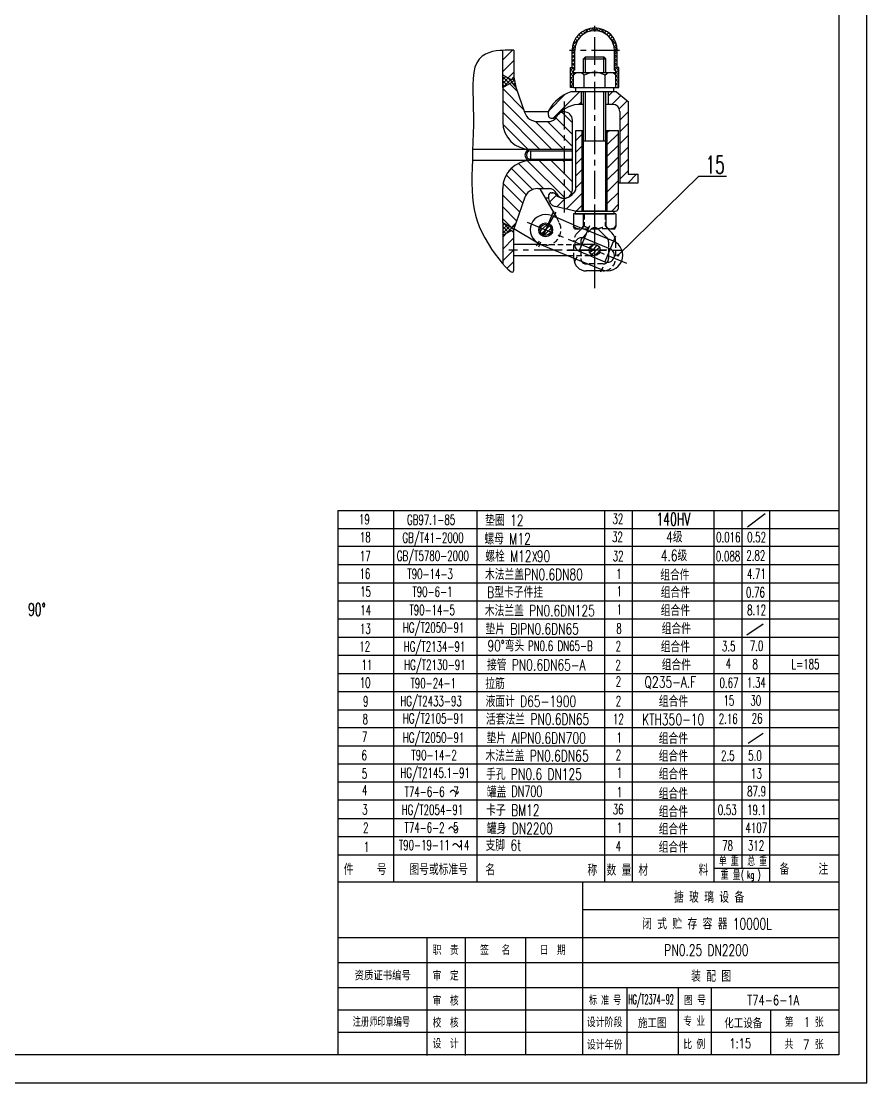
# Model space of a CAD drawing. Extents: x -5 to 589, y -219 to 622.
# Drawn here: x 285.8 to 589.2, y -218.8 to 161.9 of the extents above; entities that cross this region are included whole.
import ezdxf

# ---------------------------------------------------------------- set-up
doc = ezdxf.new("R2010")
doc.units = 0
doc.header["$LTSCALE"] = 8
doc.header["$MEASUREMENT"] = 0
for name, pattern in [('CENTER', [2, 1.25, -0.25, 0.25, -0.25]), ('HIDDEN', [0.375, 0.25, -0.125]), ('PHANTOM', [2.5, 1.25, -0.25, 0.25, -0.25, 0.25, -0.25])]:
    doc.linetypes.add(name, pattern=pattern)
doc.layers.get('0').update_dxf_attribs({"linetype": 'CONTINUOUS'})
for name, color, linetype in [('1', 1, 'CONTINUOUS'), ('2', 7, 'CENTER'), ('3', 7, 'HIDDEN'), ('5', 7, 'CONTINUOUS'), ('6', 7, 'PHANTOM'), ('K1', 4, 'CONTINUOUS')]:
    doc.layers.add(name, color=color, linetype=linetype)
doc.styles.add('HZFS', font='simplex.shx', dxfattribs={"width": 0.75, "bigfont": 'hzfs.shx'})
doc.styles.add('ST', font='', dxfattribs={"width": 0.75})
doc.styles.get('ST').set_extended_font_data('SimSun')

msp = doc.modelspace()

# ---------------------------------------------------------------- linework, layer by layer
for p, q in [((589.17759, -218.82723), (589.17759, 622.17277)), ((451.15132, 149.3005), (450.09481, 148.29657)), ((452.35118, 150.05739), (451.15132, 149.3005)), ((453.63908, 150.60464), (452.35118, 150.05739)), ((454.95974, 150.9797), (453.63908, 150.60464)), ((456.2579, 151.21997), (454.95974, 150.9797)), ((457.47825, 151.36288), (456.2579, 151.21997)), ((458.56552, 151.44586), (457.47825, 151.36288)), ((459.47692, 151.50063), (458.56552, 151.44586)), ((460.21961, 151.53608), (459.47692, 151.50063)), ((460.81325, 151.55541), (460.21961, 151.53608)), ((461.2775, 151.56182), (460.81325, 151.55541)), ((461.63202, 151.55852), (461.2775, 151.56182)), ((461.89646, 151.54868), (461.63202, 151.55852)), ((462.09047, 151.53553), (461.89646, 151.54868)), ((462.23372, 151.52224), (462.09047, 151.53553)), ((462.34324, 151.51143), (462.23372, 151.52224)), ((462.42555, 151.50331), (462.34324, 151.51143)), ((462.48452, 151.49749), (462.42555, 151.50331)), ((462.52405, 151.49359), (462.48452, 151.49749)), ((462.54803, 151.49122), (462.52405, 151.49359)), ((462.56034, 151.49001), (462.54803, 151.49122)), ((462.56487, 151.48956), (462.56034, 151.49001)), ((462.56552, 151.48949), (462.56487, 151.48956)), ((488.31552, 143.50194), (488.31552, 149.14174)), ((494.81552, 143.50194), (494.81552, 149.14174)), ((448.61706, 145.40923), (448.21137, 143.51905)), ((449.2369, 147.00817), (448.61706, 145.40923)), ((450.09481, 148.29657), (449.2369, 147.00817)), ((447.9801, 141.36832), (447.88349, 138.98769)), ((448.21137, 143.51905), (447.9801, 141.36832)), ((447.88349, 138.98769), (447.88182, 136.40783)), ((447.88182, 136.40783), (447.93533, 133.65941)), ((447.93533, 133.65941), (448.00429, 130.77309)), ((488.31552, 118.81862), (488.31552, 136.54125)), ((494.81552, 118.81862), (494.81552, 136.54125)), ((448.00429, 130.77309), (448.04894, 127.77954)), ((448.04894, 127.77954), (448.03891, 124.70966)), ((448.03891, 124.70966), (447.98124, 121.59522)), ((447.8923, 118.46824), (447.78849, 115.36074)), ((447.98124, 121.59522), (447.8923, 118.46824)), ((447.78849, 115.36074), (447.6862, 112.30473)), ((447.6862, 112.30473), (447.60183, 109.33221)), ((447.60183, 109.33221), (447.55175, 106.47521)), ((447.55175, 106.47521), (447.55237, 103.76573)), ((447.55237, 103.76573), (447.6195, 101.22602)), ((447.6195, 101.22602), (447.7667, 98.83929)), ((447.7667, 98.83929), (448.00696, 96.57897)), ((448.00696, 96.57897), (448.35325, 94.41849)), ((448.35325, 94.41849), (448.81857, 92.33131)), ((448.81857, 92.33131), (449.41591, 90.29085)), ((449.41591, 90.29085), (450.15824, 88.27055)), ((450.15824, 88.27055), (451.05856, 86.24385)), ((451.05856, 86.24385), (452.11978, 84.19654)), ((452.11978, 84.19654), (453.30453, 82.16381)), ((453.30453, 82.16381), (454.56535, 80.19321)), ((454.56535, 80.19321), (455.85482, 78.33227)), ((455.85482, 78.33227), (457.12547, 76.62854)), ((457.12547, 76.62854), (458.32987, 75.12956)), ((458.32987, 75.12956), (459.42057, 73.88288)), ((459.42057, 73.88288), (460.35012, 72.93604)), ((460.35012, 72.93604), (461.08334, 72.31983)), ((462.45217, 72.27024), (462.53382, 72.597)), ((462.53382, 72.597), (462.56344, 72.95357)), ((462.56344, 72.95357), (462.56712, 73.287)), ((462.56572, 73.99687), (462.56561, 74.05549)), ((462.56591, 73.90021), (462.56572, 73.99687)), ((462.56619, 73.75602), (462.56591, 73.90021)), ((462.56659, 73.55478), (462.56619, 73.75602)), ((462.56712, 73.287), (462.56659, 73.55478)), ((461.08334, 72.31983), (461.63407, 71.99808)), ((461.63407, 71.99808), (462.02838, 71.91785)), ((462.02838, 71.91785), (462.29238, 72.02622)), ((462.29238, 72.02622), (462.45217, 72.27024)), ((419.45631, -147.03211), (419.45631, -13.53211)), ((449.45631, -147.03211), (449.45631, -13.53211)), ((495.16347, -147.03211), (495.16347, -13.53211)), ((505.16347, -147.03211), (505.16347, -13.53211)), ((534.45631, -147.03211), (534.45631, -13.53211)), ((544.45631, -141.83282), (544.45631, -13.53211)), ((546.39436, -19.46017), (552.74311, -14.6986)), ((554.45631, -147.03211), (554.45631, -13.53211)), ((399.45631, -20.03211), (579.17759, -20.03211)), ((579.17759, -26.53211), (399.45631, -26.53211)), ((579.17759, -33.03211), (399.45631, -33.03211)), ((399.45631, -39.53211), (579.17759, -39.53211)), ((399.45631, -46.03211), (579.17759, -46.03211)), ((579.17759, -52.53211), (399.45631, -52.53211)), ((546.14329, -58.21833), (551.9795, -54.17788)), ((399.45631, -59.03211), (579.17759, -59.03211)), ((579.17759, -65.53211), (399.45631, -65.53211)), ((399.45631, -72.03211), (579.17759, -72.03211)), ((399.45631, -78.53211), (579.17759, -78.53211)), ((399.45631, -85.03211), (579.17759, -85.03211)), ((579.17759, -91.53211), (399.45631, -91.53211)), ((546.66099, -97.06031), (552.04827, -93.46879)), ((399.45631, -98.03211), (579.17759, -98.03211)), ((579.17759, -104.53211), (399.45631, -104.53211)), ((579.17759, -111.03211), (399.45631, -111.03211)), ((440.07964, -114.25741), (440.15859, -114.15794)), ((440.15859, -114.15794), (440.25029, -114.05782)), ((440.25029, -114.05782), (440.35383, -113.96678)), ((440.35383, -113.96678), (440.46833, -113.89459)), ((440.46833, -113.89459), (440.59289, -113.85098)), ((440.59289, -113.85098), (440.7266, -113.8457)), ((440.7266, -113.8457), (440.86857, -113.88851)), ((440.86857, -113.88851), (441.01761, -113.98511)), ((441.01761, -113.98511), (441.17138, -114.12508)), ((441.17138, -114.12508), (441.32726, -114.29397)), ((579.17759, -117.53211), (399.45631, -117.53211)), ((439.85919, -114.56143), (439.8595, -114.56101)), ((439.8595, -114.56101), (439.86162, -114.55807)), ((439.86162, -114.55807), (439.86738, -114.55009)), ((439.86738, -114.55009), (439.87859, -114.53456)), ((439.87859, -114.53456), (439.89707, -114.50895)), ((439.89707, -114.50895), (439.92465, -114.47074)), ((439.92465, -114.47074), (439.96313, -114.41742)), ((439.96313, -114.41742), (440.01434, -114.34647)), ((440.01434, -114.34647), (440.07964, -114.25741)), ((441.32726, -114.29397), (441.4826, -114.47731)), ((441.4826, -114.47731), (441.6348, -114.66065)), ((441.6348, -114.66065), (441.78121, -114.82954)), ((441.78121, -114.82954), (441.91921, -114.96951)), ((441.91921, -114.96951), (442.04617, -115.06611)), ((442.04617, -115.06611), (442.16001, -115.10892)), ((442.16001, -115.10892), (442.26087, -115.10364)), ((442.26087, -115.10364), (442.34941, -115.06003)), ((442.34941, -115.06003), (442.42632, -114.98784)), ((442.42632, -114.98784), (442.49228, -114.89681)), ((442.49228, -114.89681), (442.54797, -114.79668)), ((442.54797, -114.79668), (442.59406, -114.69722)), ((442.59406, -114.69722), (442.63123, -114.60816)), ((442.63123, -114.60816), (442.66023, -114.5372)), ((442.66023, -114.5372), (442.68202, -114.48388)), ((442.68202, -114.48388), (442.69764, -114.44568)), ((442.69764, -114.44568), (442.70811, -114.42007)), ((442.70811, -114.42007), (442.71445, -114.40453)), ((442.71445, -114.40453), (442.71909, -114.3932)), ((442.71772, -114.39656), (442.71892, -114.39362)), ((399.45631, -124.03211), (579.17759, -124.03211)), ((439.28289, -127.77286), (439.2832, -127.77244)), ((439.2832, -127.77244), (439.28532, -127.7695)), ((439.28532, -127.7695), (439.29107, -127.76153)), ((439.29107, -127.76153), (439.30229, -127.74599)), ((439.30229, -127.74599), (439.32077, -127.72038)), ((439.32077, -127.72038), (439.34834, -127.68218)), ((439.34834, -127.68218), (439.38683, -127.62886)), ((439.38683, -127.62886), (439.43804, -127.5579)), ((439.43804, -127.5579), (439.50334, -127.46884)), ((439.50334, -127.46884), (439.58229, -127.36938)), ((439.58229, -127.36938), (439.67398, -127.26925)), ((439.67398, -127.26925), (439.77753, -127.17822)), ((439.77753, -127.17822), (439.89203, -127.10602)), ((439.89203, -127.10602), (440.01659, -127.06242)), ((440.01659, -127.06242), (440.1503, -127.05714)), ((440.1503, -127.05714), (440.29227, -127.09995)), ((440.29227, -127.09995), (440.44131, -127.19655)), ((440.44131, -127.19655), (440.59508, -127.33652)), ((440.59508, -127.33652), (440.75095, -127.5054)), ((440.75095, -127.5054), (440.9063, -127.68875)), ((440.9063, -127.68875), (441.0585, -127.87209)), ((441.0585, -127.87209), (441.20491, -128.04098)), ((441.20491, -128.04098), (441.34291, -128.18095)), ((441.34291, -128.18095), (441.46987, -128.27755)), ((441.46987, -128.27755), (441.58371, -128.32035)), ((441.58371, -128.32035), (441.68457, -128.31508)), ((441.68457, -128.31508), (441.77311, -128.27147)), ((441.77311, -128.27147), (441.85002, -128.19928)), ((441.85002, -128.19928), (441.91598, -128.10824)), ((441.91598, -128.10824), (441.97167, -128.00812)), ((441.97167, -128.00812), (442.01776, -127.90865)), ((442.01776, -127.90865), (442.05493, -127.81959)), ((442.05493, -127.81959), (442.08393, -127.74864)), ((442.08393, -127.74864), (442.10572, -127.69532)), ((442.10572, -127.69532), (442.12134, -127.65711)), ((442.12134, -127.65711), (442.1318, -127.6315)), ((442.1318, -127.6315), (442.13815, -127.61597)), ((442.13815, -127.61597), (442.14279, -127.60463)), ((442.14141, -127.60799), (442.14261, -127.60505)), ((399.45631, -130.53211), (579.17759, -130.53211)), ((441.03734, -133.27207), (441.12904, -133.17195)), ((441.12904, -133.17195), (441.23259, -133.08092)), ((441.23259, -133.08092), (441.34709, -133.00872)), ((441.34709, -133.00872), (441.47164, -132.96511)), ((441.47164, -132.96511), (441.60535, -132.95984)), ((441.60535, -132.95984), (441.74732, -133.00264)), ((441.74732, -133.00264), (441.89636, -133.09924)), ((441.89636, -133.09924), (442.05013, -133.23921)), ((442.05013, -133.23921), (442.20601, -133.4081)), ((399.45631, -137.03211), (579.17759, -137.03211)), ((440.73795, -133.67556), (440.73825, -133.67514)), ((440.73825, -133.67514), (440.74037, -133.6722)), ((440.74037, -133.6722), (440.74613, -133.66422)), ((440.74613, -133.66422), (440.75734, -133.64869)), ((440.75734, -133.64869), (440.77582, -133.62308)), ((440.77582, -133.62308), (440.8034, -133.58487)), ((440.8034, -133.58487), (440.84188, -133.53155)), ((440.84188, -133.53155), (440.89309, -133.4606)), ((440.89309, -133.4606), (440.95839, -133.37154)), ((440.95839, -133.37154), (441.03734, -133.27207)), ((442.20601, -133.4081), (442.36136, -133.59144)), ((442.36136, -133.59144), (442.51355, -133.77479)), ((442.51355, -133.77479), (442.65996, -133.94367)), ((442.65996, -133.94367), (442.79796, -134.08365)), ((442.79796, -134.08365), (442.92492, -134.18025)), ((442.92492, -134.18025), (443.03877, -134.22305)), ((443.03877, -134.22305), (443.13962, -134.21778)), ((443.13962, -134.21778), (443.22816, -134.17417)), ((443.22816, -134.17417), (443.30507, -134.10197)), ((443.30507, -134.10197), (443.37103, -134.01094)), ((443.37103, -134.01094), (443.42672, -133.91082)), ((443.42672, -133.91082), (443.47281, -133.81135)), ((443.47281, -133.81135), (443.50999, -133.72229)), ((443.50999, -133.72229), (443.53898, -133.65134)), ((443.53898, -133.65134), (443.56078, -133.59802)), ((443.56078, -133.59802), (443.57639, -133.55981)), ((443.57639, -133.55981), (443.58686, -133.5342)), ((443.58686, -133.5342), (443.59321, -133.51867)), ((443.59321, -133.51867), (443.59784, -133.50733)), ((443.59647, -133.51069), (443.59767, -133.50775)), ((534.45631, -141.83282), (554.45631, -141.83282)), ((579.17759, -156.82723), (487.34051, -156.82723)), ((579.17759, -166.82723), (399.45631, -166.82723)), ((579.17759, -175.82723), (399.45631, -175.82723)), ((579.17759, -184.82723), (399.45631, -184.82723)), ((533.30047, -184.82723), (533.30047, -208.82723)), ((579.17759, -192.82723), (399.45631, -192.82723)), ((579.17759, -200.82723), (399.45631, -200.82723)), ((-4.82241, -218.82723), (589.17759, -218.82723))]:
    msp.add_line(p, q)
at = {"color": 1}
msp.add_line((399.45631, -13.53211), (579.17759, -13.53211), dxfattribs=at)
at = {"color": 7}
for p, q in [((487.34051, -208.82723), (487.34051, -146.82723)), ((431.48138, -209.064), (431.48138, -166.82723)), ((445.18138, -209.064), (445.18138, -166.82723)), ((466.89509, -208.82723), (466.89509, -166.82723)), ((503.22815, -208.82723), (503.22815, -184.82723)), ((521.60948, -208.82723), (521.60948, -184.82723)), ((554.76937, -208.82723), (554.76937, -192.82723))]:
    msp.add_line(p, q, dxfattribs=at)
at = {"layer": '1'}
for p, q in [((579.17759, 597.17277), (579.17759, -208.82723)), ((458.56552, 138.0685), (458.56552, 151.44586)), ((462.56552, 151.48949), (462.56552, 141.76694)), ((483.44428, 145.29414), (483.44428, 151.35833)), ((484.44428, 144.29414), (484.44428, 151.35833)), ((488.31552, 149.14174), (487.56552, 148.39174)), ((488.31552, 149.14174), (494.81552, 149.14174)), ((494.81552, 149.14174), (495.56552, 148.39174)), ((498.68677, 144.29414), (498.68677, 151.35833)), ((499.68677, 145.29414), (499.68677, 151.35833)), ((482.94428, 138.1686), (482.94428, 145.29414)), ((482.94428, 145.29414), (483.44428, 145.29414)), ((487.56552, 148.39174), (495.56552, 148.39174)), ((487.56552, 143.50194), (487.56552, 148.39174)), ((495.56552, 143.50194), (495.56552, 148.39174)), ((500.18677, 145.29414), (499.68677, 145.29414)), ((500.18677, 138.1686), (500.18677, 145.29414)), ((458.56552, 142.6873), (461.68491, 140.88632)), ((461.68491, 140.88632), (462.56552, 141.76694)), ((462.56552, 141.76694), (463.2966, 138.25778)), ((483.94428, 138.1686), (483.94428, 144.29414)), ((484.44428, 144.29414), (483.94428, 144.29414)), ((484.29428, 143.50194), (483.94428, 142.75194)), ((484.29428, 143.50194), (498.83677, 143.50194)), ((487.7549, 138.1686), (487.7549, 142.50194)), ((495.37615, 138.1686), (495.37615, 142.50194)), ((498.68677, 144.29414), (499.18677, 144.29414)), ((498.83677, 143.50194), (499.18677, 142.75194)), ((499.18677, 138.1686), (499.18677, 144.29414)), ((458.56552, 138.0685), (461.68491, 139.86947)), ((458.56552, 138.0685), (458.56552, 125.8779)), ((461.68491, 139.86947), (463.2966, 138.25778)), ((463.2966, 138.25778), (466.40344, 129.24794)), ((483.94428, 138.1686), (482.94428, 138.1686)), ((483.94428, 138.1686), (499.18677, 138.1686)), ((484.65196, 138.1686), (484.65196, 136.54125)), ((498.44597, 136.54125), (498.44597, 138.1686)), ((499.18677, 138.1686), (500.18677, 138.1686)), ((499.34168, 136.54125), (483.03968, 136.54125)), ((486.69746, 136.54125), (486.69746, 132.04125)), ((487.56552, 93.81862), (487.56552, 136.54125)), ((495.56552, 93.81862), (495.56552, 136.54125)), ((496.43359, 136.54125), (496.43359, 132.04125)), ((499.34168, 136.54125), (503.56552, 133.13753)), ((487.56552, 132.04125), (485.4613, 132.04125)), ((498.06552, 132.04125), (495.56552, 132.04125)), ((500.56552, 129.54125), (500.56552, 103.93723)), ((503.56552, 133.13753), (503.56552, 106.98266)), ((474.9629, 129.3779), (466.35863, 129.3779)), ((471.1303, 125.8779), (475.61422, 125.8779)), ((474.9629, 128.14045), (474.9629, 129.37922)), ((475.9629, 127.14045), (476.85451, 127.14045)), ((480.56552, 129.3779), (479.34902, 129.3779)), ((483.56552, 115.8779), (483.56552, 126.3779)), ((484.81552, 101.92338), (484.81552, 122.74724)), ((484.81552, 122.74724), (487.56552, 122.74724)), ((487.06552, 93.81862), (487.06552, 122.74724)), ((495.56552, 122.74724), (500.06552, 122.74724)), ((496.06552, 93.81862), (496.06552, 122.74724)), ((500.06552, 94.81862), (500.06552, 122.74724)), ((483.56552, 101.3779), (483.56552, 121.14376)), ((495.56552, 118.81862), (487.56552, 118.81862)), ((483.56552, 115.8779), (447.80577, 115.8779)), ((468.56552, 115.3779), (483.56552, 115.3779)), ((468.56552, 115.3779), (468.56552, 112.3779)), ((483.56552, 111.8779), (447.67409, 111.8779)), ((468.56552, 112.3779), (483.56552, 112.3779)), ((503.56552, 106.98266), (507.22397, 106.98266)), ((507.22397, 103.93723), (507.22397, 106.98266)), ((500.06552, 103.93723), (507.22397, 103.93723)), ((458.56552, 89.6873), (458.56552, 101.8779)), ((471.1303, 101.8779), (475.61422, 101.8779)), ((471.92527, 101.78571), (477.81829, 91.43736)), ((475.00919, 99.39895), (475.00919, 98.3407)), ((476.00919, 100.39895), (476.50919, 100.39895)), ((484.53474, 101.04959), (483.81677, 100.04779)), ((466.49939, 98.78612), (463.27922, 89.44763)), ((475.00919, 98.3779), (473.8659, 98.3779)), ((484.56552, 93.81862), (477.36152, 95.41145)), ((476.07107, 92.15792), (477.81829, 91.43736)), ((483.94428, 88.91099), (477.81829, 91.43736)), ((499.18677, 92.81862), (483.94428, 92.81862)), ((483.94428, 92.81862), (483.94428, 88.91099)), ((484.56552, 93.81862), (498.55018, 93.81862)), ((484.56552, 93.81862), (484.56552, 92.81862)), ((484.56552, 92.81862), (498.56552, 92.81862)), ((487.56552, 89.011), (487.56552, 92.81862)), ((495.56552, 92.81862), (495.56552, 89.011)), ((498.50934, 93.82444), (499.06552, 93.82444)), ((498.56552, 92.81862), (498.56552, 93.81862)), ((499.18677, 92.81862), (499.18677, 88.23528)), ((458.56552, 89.6873), (458.56552, 74.86021)), ((458.56552, 89.6873), (461.70583, 87.87424)), ((463.26871, 89.43712), (461.70583, 87.87424)), ((463.26463, 89.45059), (462.56552, 87.3779)), ((483.94428, 88.91099), (487.40135, 87.48528)), ((496.15131, 87.59679), (497.7475, 86.0006)), ((498.83677, 87.48528), (499.18677, 88.23528)), ((461.70583, 86.88155), (458.56552, 85.0685)), ((461.70583, 86.88155), (462.56552, 86.02187)), ((471.19595, 82.32659), (462.56552, 87.3779)), ((462.56552, 72.54246), (462.56552, 87.3779)), ((498.25836, 83.00783), (487.40135, 87.48528)), ((487.86989, 84.04695), (497.11459, 80.23442)), ((489.5271, 86.60862), (490.15131, 87.23283)), ((490.45998, 87.48528), (492.67106, 87.48528)), ((495.97974, 84.23283), (492.97974, 87.23283)), ((496.26282, 87.48528), (498.83677, 87.48528)), ((472.2898, 81.81862), (462.56552, 81.81862)), ((471.87727, 81.98874), (494.06456, 72.83865)), ((491.56552, 81.81862), (486.56552, 81.81862)), ((496.56552, 80.46086), (496.56552, 76.81862)), ((499.06552, 82.59405), (499.06552, 82.81862)), ((462.56552, 77.81862), (481.98907, 77.81862)), ((485.96362, 79.4246), (495.20833, 75.61206)), ((491.56552, 77.81862), (489.85784, 77.81862)), ((488.56552, 74.81862), (489.26352, 74.81862)), ((494.56552, 72.31862), (488.56552, 72.31862)), ((399.45631, -13.53211), (399.45631, -146.82723)), ((579.17759, -146.82723), (399.45631, -146.82723)), ((578.87201, -146.82723), (399.45631, -146.82723)), ((399.45631, -146.82723), (399.45631, -208.82723)), ((579.17759, -208.82723), (5.17759, -208.82723))]:
    msp.add_line(p, q, dxfattribs=at)
for centre, radius in [((473.97417, 87.07333), 2.5), ((473.97417, 87.07333), 2.5), ((473.97417, 87.07333), 2), ((491.56552, 79.81862), 2)]:
    msp.add_circle(centre, radius, dxfattribs=at)
for centre, radius, start, end in [((491.56552, 151.35833), 8.12125, 0, 180), ((491.56552, 151.35833), 7.12125, 0, 180), ((485.84959, 141.18683), 2.31511, 34.614666, 145.385334), ((491.56552, 135.74151), 7.76043, 60.591514, 119.408486), ((497.28146, 141.18683), 2.31511, 34.614666, 145.385334), ((487.50965, 123.10392), 14.1613, 108.399868, 151.228498), ((475.9629, 129.41997), 1, 149.083442, 182.409083), ((486.66656, 120.92984), 11.17658, 96.190684, 143.629229), ((498.06552, 129.54125), 2.5, 0, 90), ((468.56552, 125.8779), 10, 180, 270), ((471.1303, 130.8779), 5, 199.025606, 270), ((487.50965, 123.10392), 14.1613, 153.649987, 153.702191), ((475.9629, 128.14045), 1, 180, 270), ((475.11117, 128.8779), 3, 270, 335.375682), ((476.85451, 128.14045), 1, 270, 323.688837), ((480.56552, 126.3779), 3, 141.18188, 155.375682), ((480.56552, 126.3779), 3, 83.306359, 135.290203), ((480.56552, 126.3779), 3, 0, 90), ((468.56552, 113.8779), 2, 90, 270), ((468.56552, 113.8779), 1.5, 90, 270), ((468.56552, 101.8779), 10, 90, 180), ((471.1303, 96.8779), 5, 90, 160.974394), ((476.00919, 99.39895), 1, 90, 180), ((475.11117, 98.8779), 3, 24.624318, 90), ((476.3056, 98.89895), 1.5, 39.237484, 90), ((480.56552, 102.3779), 4, 219.339633, 324.371487), ((480.56552, 101.3779), 3, 204.624318, 276.693641), ((480.56552, 101.3779), 3, 270, 0), ((483.31552, 101.92338), 1.5, 324.371487, 0), ((478.00919, 98.3407), 3, 180, 257.532281), ((473.97417, 87.07333), 5.5, 67.588635, 247.588635), ((499.06552, 94.81862), 1, 270, 0), ((485.84959, 89.80039), 2.31511, 295.604497, 308.120013), ((485.56552, 89.011), 2, 315, 0), ((491.56552, 85.81862), 2, 59.967978, 120.032022), ((497.56552, 89.011), 2, 180, 225), ((497.28146, 89.80039), 2.31511, 231.879987, 325.385334), ((486.91676, 81.73578), 2.5, 67.588635, 247.588635), ((491.56552, 85.81862), 2, 120.032022, 135), ((491.56552, 95.24571), 7.76043, 262.589136, 277.410864), ((491.56552, 85.81862), 2, 45, 59.967978), ((494.56552, 82.81862), 2, 29.906458, 45), ((494.56552, 82.81862), 4.5, 0, 45), ((496.16146, 77.92324), 5.5, 247.588635, 67.588635), ((496.16146, 77.92324), 2.5, 247.588635, 67.588635), ((488.56552, 76.81862), 4.5, 180, 270), ((494.56552, 76.81862), 2, 315.958407, 0), ((488.56552, 76.81862), 2, 209.906458, 270), ((494.56552, 76.81862), 4.5, 270, 283.784904)]:
    msp.add_arc(centre, radius, start, end, dxfattribs=at)
at = {"layer": '2'}
for p, q in [((491.56552, 66.20346), (491.56552, 160.56691)), ((500.48142, 151.35833), (482.50853, 151.35833)), ((480.56552, 133.0818), (480.56552, 93.32609)), ((491.56552, 69.81862), (491.56552, 96.31862)), ((477.6848, 93.41314), (470.55238, 81.22701)), ((476.73288, 93.7627), (471.25829, 80.48783)), ((467.2906, 89.82965), (503.00297, 75.10179)), ((489.72036, 88.534), (484.20088, 75.15028)), ((499.00995, 84.83031), (493.44558, 71.33774)), ((495.86476, 79.81862), (460.71241, 79.81862)), ((481.56552, 79.81862), (501.56552, 79.81862))]:
    msp.add_line(p, q, dxfattribs=at)
at = {"layer": '3'}
for p, q in [((477.81829, 91.43736), (478.75354, 89.79502)), ((487.7549, 92.81862), (487.7549, 88.48528)), ((495.37615, 92.81862), (495.37615, 88.48528)), ((483.94428, 88.91099), (483.94428, 88.23528)), ((484.29428, 87.48528), (483.94428, 88.23528)), ((485.38354, 86.0006), (486.97974, 87.59679)), ((484.29428, 87.48528), (490.45998, 87.48528)), ((487.15131, 84.23283), (489.5271, 86.60862)), ((496.26282, 87.48528), (492.67106, 87.48528)), ((472.2898, 81.81862), (486.56552, 81.81862)), ((484.06552, 76.81862), (484.06552, 82.81862)), ((486.56552, 82.81862), (486.56552, 76.81862)), ((496.56552, 82.81862), (496.56552, 80.46086)), ((499.06552, 82.59405), (499.06552, 76.81862)), ((481.98907, 77.81862), (489.85784, 77.81862)), ((494.56552, 74.81862), (489.26352, 74.81862))]:
    msp.add_line(p, q, dxfattribs=at)
for centre, radius, start, end in [((473.97417, 87.07333), 5.5, 239.66, 29.66), ((485.84959, 89.80039), 2.31511, 214.614666, 295.604497), ((485.84959, 89.80039), 2.31511, 308.120013, 325.385334), ((491.56552, 95.24571), 7.76043, 240.591514, 262.589136), ((491.56552, 95.24571), 7.76043, 277.410864, 299.408486), ((497.28146, 89.80039), 2.31511, 214.614666, 231.879987), ((488.56552, 82.81862), 4.5, 135, 180), ((488.56552, 82.81862), 2, 135, 180), ((494.56552, 82.81862), 2, 0, 29.906458), ((488.56552, 76.81862), 2, 180, 218.294956), ((494.56552, 76.81862), 4.5, 283.784904, 0), ((494.56552, 76.81862), 2, 270, 315.958407)]:
    msp.add_arc(centre, radius, start, end, dxfattribs=at)
at = {"layer": '5'}
for p, q in [((484.93287, 156.04476), (486.8791, 157.99098)), ((485.8932, 155.66378), (485.18031, 156.37667)), ((486.55377, 156.41743), (485.84665, 157.12454)), ((487.31413, 157.07128), (486.6004, 157.78501)), ((488.17758, 157.62204), (487.44375, 158.35587)), ((487.52386, 157.22153), (489.52011, 159.21778)), ((489.15474, 158.0591), (488.38357, 158.83027)), ((490.26773, 158.36032), (489.43336, 159.19469)), ((490.0282, 158.31166), (491.18731, 159.47077)), ((491.56269, 158.47958), (490.61813, 159.42413)), ((491.61019, 158.47944), (492.55039, 159.41964)), ((493.15701, 158.29946), (491.98789, 159.46859)), ((492.89865, 158.35368), (493.73062, 159.18565)), ((495.75079, 157.1199), (493.66798, 159.20271)), ((494.00712, 158.04793), (494.77686, 158.81768)), ((494.98065, 157.60726), (495.71367, 158.34027)), ((495.84094, 157.05333), (496.55429, 157.76668)), ((498.08805, 156.19686), (496.40405, 157.88085)), ((496.59832, 156.3965), (497.30543, 157.1036)), ((497.25591, 155.63988), (497.96917, 156.35313)), ((483.45309, 151.73655), (484.61219, 152.89565)), ((484.44493, 151.45519), (483.51008, 152.39005)), ((483.70607, 153.40375), (485.70232, 155.4)), ((484.57873, 152.73561), (483.74971, 153.56463)), ((484.89011, 153.83845), (484.12211, 154.60645)), ((485.3353, 154.80746), (484.60329, 155.53948)), ((499.4099, 153.46078), (497.3271, 155.54359)), ((497.81065, 154.7804), (498.54346, 155.51321)), ((498.25225, 153.80779), (499.02164, 154.57718)), ((499.67578, 151.7807), (498.50665, 152.94982)), ((498.55915, 152.70047), (499.39052, 153.53184)), ((498.68655, 151.41366), (499.62566, 152.35277)), ((458.56552, 148.06218), (462.04214, 151.53881)), ((483.44428, 150.31352), (484.44428, 151.31352)), ((484.44428, 150.04164), (483.44428, 151.04164)), ((483.44428, 148.89931), (484.44428, 149.89931)), ((484.44428, 148.62742), (483.44428, 149.62742)), ((483.44428, 147.48509), (484.44428, 148.48509)), ((499.68677, 150.35549), (498.68677, 151.35549)), ((498.68677, 149.99967), (499.68677, 150.99967)), ((499.68677, 148.94128), (498.68677, 149.94128)), ((498.68677, 148.58545), (499.68677, 149.58545)), ((499.68677, 147.52707), (498.68677, 148.52707)), ((458.56552, 143.81954), (462.56552, 147.81954)), ((482.94428, 144.15667), (484.44428, 145.65667)), ((484.44428, 147.21321), (483.44428, 148.21321)), ((483.44428, 146.07088), (484.44428, 147.07088)), ((484.44428, 145.799), (483.44428, 146.799)), ((484.44428, 144.38478), (483.44428, 145.38478)), ((498.68677, 147.17124), (499.68677, 148.17124)), ((499.68677, 146.11285), (498.68677, 147.11285)), ((498.68677, 145.75702), (499.68677, 146.75702)), ((500.18677, 144.19864), (498.68677, 145.69864)), ((498.68677, 144.34281), (499.68677, 145.34281)), ((458.56552, 142.40533), (458.74428, 142.58409)), ((458.56552, 140.99112), (459.64086, 142.06645)), ((461.04485, 139.49994), (458.56552, 141.97927)), ((458.56552, 139.5769), (460.53743, 141.54881)), ((458.56552, 138.16269), (461.43401, 141.03118)), ((463.19012, 138.76889), (460.23637, 141.72264)), ((460.53743, 141.54881), (462.56552, 143.5769)), ((461.68571, 139.86867), (462.74112, 140.92407)), ((462.81795, 140.55526), (462.0859, 141.28731)), ((483.94428, 143.47057), (482.94428, 144.47057)), ((482.94428, 142.74245), (483.94428, 143.74245)), ((483.94428, 142.05636), (482.94428, 143.05636)), ((482.94428, 141.32824), (483.94428, 142.32824)), ((483.94428, 140.64214), (482.94428, 141.64214)), ((482.94428, 139.91403), (483.94428, 140.91403)), ((499.18677, 143.4286), (500.18677, 144.4286)), ((500.18677, 142.78443), (499.18677, 143.78443)), ((499.18677, 142.01438), (500.18677, 143.01438)), ((500.18677, 141.37021), (499.18677, 142.37021)), ((499.18677, 140.60017), (500.18677, 141.60017)), ((500.18677, 139.956), (499.18677, 140.956)), ((460.14828, 138.9823), (458.56552, 140.56505)), ((459.2517, 138.46466), (458.56552, 139.15084)), ((466.06093, 130.24122), (458.56552, 137.73663)), ((463.82796, 136.71683), (461.04485, 139.49994)), ((462.39282, 139.16156), (462.98495, 139.75369)), ((462.58289, 140.32752), (462.5446, 140.36582)), ((463.09993, 138.45445), (463.22878, 138.58331)), ((483.94428, 139.22793), (482.94428, 140.22793)), ((482.94428, 138.49981), (483.94428, 139.49981)), ((483.58939, 138.1686), (482.94428, 138.81372)), ((499.18677, 139.18596), (500.18677, 140.18596)), ((500.18677, 138.54178), (499.18677, 139.54178)), ((499.58363, 138.1686), (500.18677, 138.77174)), ((476.18161, 115.8779), (458.56552, 133.49398)), ((474.9629, 129.64091), (481.00488, 135.68289)), ((486.10588, 136.54125), (476.70508, 127.14045)), ((496.43359, 135.01856), (497.95627, 136.54125)), ((497.69891, 132.04125), (500.92391, 135.26624)), ((500.38192, 130.48162), (503.27331, 133.37301)), ((486.69746, 132.89018), (485.88644, 132.07917)), ((471.93897, 115.8779), (458.56552, 129.25134)), ((480.42425, 115.8779), (470.3654, 125.93675)), ((474.66689, 125.8779), (483.56552, 116.97927)), ((477.59377, 127.19366), (483.56552, 121.22191)), ((479.76183, 129.26824), (483.56552, 125.46455)), ((503.56552, 129.42257), (500.56552, 126.42257)), ((467.65477, 115.91946), (458.60708, 124.96714)), ((496.89019, 122.74724), (496.06552, 121.92257)), ((503.56552, 125.17993), (500.56552, 122.17993)), ((484.81552, 119.15786), (487.06552, 121.40786)), ((500.06552, 121.67993), (496.06552, 117.67993)), ((503.56552, 120.93729), (500.56552, 117.93729)), ((484.81552, 114.91521), (487.06552, 117.16521)), ((500.06552, 117.43729), (496.06552, 113.43729)), ((503.56552, 116.69465), (500.56552, 113.69465)), ((473.21105, 101.8779), (464.2096, 110.87934)), ((467.50959, 111.82199), (480.9313, 98.40028)), ((471.69633, 111.8779), (483.33927, 100.23495)), ((475.93897, 111.8779), (483.56552, 104.25134)), ((480.56552, 111.49398), (480.18161, 111.8779)), ((484.81552, 110.67257), (487.06552, 112.92257)), ((500.06552, 113.19465), (496.06552, 109.19465)), ((503.56552, 112.45201), (500.56552, 109.45201)), ((466.96295, 99.64071), (459.8402, 106.76346)), ((469.3111, 101.5352), (461.73235, 109.11396)), ((487.06552, 108.67993), (484.81552, 106.42993)), ((500.06552, 108.95201), (496.06552, 104.95201)), ((503.56552, 108.20937), (500.56552, 105.20937)), ((506.58145, 106.98266), (503.53602, 103.93723)), ((465.74952, 96.6115), (458.72185, 103.63917)), ((487.06552, 104.43729), (484.81552, 102.18729)), ((500.06552, 104.70937), (496.06552, 100.70937)), ((528.91073, 106.26949), (499.88716, 77.92526)), ((528.91073, 106.26949), (538.91073, 106.26949)), ((464.66167, 93.45671), (458.56552, 99.55286)), ((477.83781, 99.45222), (475.34572, 96.96014)), ((481.39132, 94.52045), (487.06552, 100.19465)), ((500.06552, 100.46673), (496.06552, 96.46673)), ((463.57381, 90.30193), (458.56552, 95.31022)), ((477.9692, 95.34097), (481.07307, 98.41023)), ((484.93213, 93.81862), (487.06552, 95.95201)), ((497.66005, 93.81862), (500.06552, 96.22409)), ((458.56552, 91.06758), (461.73235, 87.90075)), ((461.47221, 86.74667), (458.56552, 89.65336)), ((458.56552, 88.66521), (459.2135, 89.31319)), ((458.56552, 87.251), (460.11007, 88.79555)), ((458.56552, 85.83679), (461.00665, 88.27791)), ((460.57564, 86.22904), (458.56552, 88.23915)), ((460.09379, 85.95084), (463.09723, 88.95428)), ((462.56552, 87.06758), (461.73235, 87.90075)), ((462.84395, 88.20337), (462.43945, 88.60786)), ((463.20064, 89.26088), (463.14656, 89.31497)), ((472.95167, 87.49501), (474.46805, 89.01139)), ((474.01647, 87.1456), (475.37332, 88.50245)), ((474.95423, 86.66915), (475.89957, 87.61448)), ((459.67906, 85.7114), (458.56552, 86.82494)), ((458.56552, 84.42257), (460.09379, 85.95084)), ((458.78249, 85.19376), (458.56552, 85.41072)), ((458.56552, 80.17993), (462.56552, 84.17993)), ((462.07227, 86.51511), (462.56552, 87.00836)), ((472.03611, 86.57945), (472.95167, 87.49501)), ((472.54505, 85.67418), (473.95295, 87.08208)), ((473.43302, 85.14793), (474.95423, 86.66915)), ((473.95295, 87.08208), (473.9952, 87.12433)), ((475.16808, 85.46878), (475.57872, 85.87943)), ((489.97347, 80.47518), (491.29908, 81.80079)), ((490.97475, 80.06225), (491.56552, 80.65302)), ((491.56552, 80.65302), (492.49959, 81.58709)), ((492.14533, 79.81862), (493.23961, 80.91289)), ((458.56552, 75.93729), (462.56552, 79.93729)), ((489.79705, 78.88454), (490.73112, 79.81862)), ((490.47125, 78.14453), (491.56552, 79.23881)), ((491.55955, 77.81863), (491.56552, 77.82459)), ((491.56552, 79.23881), (491.97603, 79.64932)), ((491.56552, 77.82459), (492.97732, 79.23639)), ((491.97603, 79.64932), (492.14533, 79.81862)), ((492.97732, 79.23639), (493.55954, 79.81862)), ((493.55954, 79.81862), (493.56551, 79.82459)), ((460.08102, 73.21015), (462.56552, 75.69465))]:
    msp.add_line(p, q, dxfattribs=at)
msp.add_circle((499.88716, 77.92526), 0.25, dxfattribs=at)
at = {"layer": '6'}
for p, q in [((460.81385, 108.19546), (462.24796, 109.62957)), ((495.56552, 93.81862), (487.56552, 93.81862))]:
    msp.add_line(p, q, dxfattribs=at)
at = {"layer": 'K1', "color": 7}
for p, q in [((579.17759, -146.82723), (579.17759, -208.82723)), ((579.17759, -208.82723), (399.45631, -208.82723))]:
    msp.add_line(p, q, dxfattribs=at)

# ---------------------------------------------------------------- texts
for s, height, style, width, p in [('19', 3.6, 'HZFS', 0.63, (407.00384, -18.54514)), ('GB97.1-85', 3.6, 'HZFS', 0.63, (424.22557, -18.69703)), ('垫圈 12', 4, 'HZFS', 0.7, (452.27086, -19.10495)), ('32', 3.6, 'HZFS', 0.63, (497.94816, -18.3663)), ('18', 3.6, 'HZFS', 0.63, (407.32483, -24.95676)), ('GB/T41-2000', 3.6, 'HZFS', 0.63, (422.58835, -25.14175)), ('螺母 M12', 4, 'HZFS', 0.7, (452.01492, -25.72837)), ('32', 3.6, 'HZFS', 0.63, (497.7973, -24.88004)), ('4级', 4, 'HZFS', 0.7, (517.18593, -25.08857)), ('0.016', 3.6, 'HZFS', 0.63, (535.1181, -24.95424)), ('0.52', 3.6, 'HZFS', 0.63, (546.23336, -24.95975)), ('17', 3.6, 'HZFS', 0.63, (407.28995, -31.76916)), ('GB/T5780-2000', 3.6, 'HZFS', 0.63, (420.58084, -31.65354)), ('螺栓 M12 90', 4, 'HZFS', 0.7, (452.30536, -31.98743)), ('X', 3.6, 'HZFS', 0.63, (469.12943, -31.88289)), ('32', 3.6, 'HZFS', 0.63, (498.01951, -31.72063)), ('4.6级', 4, 'HZFS', 0.7, (515.28078, -31.72301)), ('0.088', 3.6, 'HZFS', 0.63, (535.03707, -31.79694)), ('2.82', 3.6, 'HZFS', 0.63, (545.96445, -31.54054)), ('木法兰盖PN0.6DN80', 4, 'HZFS', 0.7, (452.21355, -38.5433)), ('组合件', 4, 'HZFS', 0.7, (515.1016, -38.68882)), ('16', 3.6, 'HZFS', 0.63, (407.19828, -38.03512)), ('T90-14-3', 3.6, 'HZFS', 0.63, (424.35335, -38.14723)), ('1', 3.6, 'HZFS', 0.63, (499.28466, -38.11069)), ('15', 3.6, 'HZFS', 0.63, (407.38996, -44.46877)), ('T90-6-1', 3.6, 'HZFS', 0.63, (426.17652, -44.52727)), ('B型卡子件挂', 4, 'HZFS', 0.7, (453.03823, -44.90627)), ('1', 3.6, 'HZFS', 0.63, (499.44959, -44.37015)), ('组合件', 4, 'HZFS', 0.7, (515.26653, -44.94828)), ('0.76', 3.6, 'HZFS', 0.63, (545.83685, -44.73346)), ('14', 3.6, 'HZFS', 0.63, (407.44917, -51.15184)), ('T90-14-5', 3.6, 'HZFS', 0.63, (425.11193, -51.07015)), ('木法兰盖 PN0.6DN125', 4, 'HZFS', 0.7, (452.15321, -51.5057)), ('1', 3.6, 'HZFS', 0.63, (499.44959, -50.87015)), ('组合件', 4, 'HZFS', 0.7, (515.26653, -51.44828)), ('8.12', 3.6, 'HZFS', 0.63, (546.23639, -51.07778)), ('HG/T2050-91', 3.6, 'HZFS', 0.63, (422.76046, -57.38219)), ('13', 3.6, 'HZFS', 0.63, (407.34781, -57.77919)), ('垫片 BIPN0.6DN65', 4, 'HZFS', 0.7, (452.3825, -58.05891)), ('8', 3.6, 'HZFS', 0.63, (499.32357, -57.69844)), ('组合件', 4, 'HZFS', 0.7, (515.60363, -57.92776)), ('12', 3.6, 'HZFS', 0.63, (407.12685, -64.12711)), ('HG/T2134-91', 3.6, 'HZFS', 0.63, (423.07917, -64.19634)), ('90%%d弯头', 4, 'HZFS', 0.7, (453.0648, -64.09151)), ('2', 3.6, 'HZFS', 0.63, (499.08334, -64.01405)), ('组合件', 4, 'HZFS', 0.7, (515.26653, -64.44828)), ('3.5', 3.6, 'HZFS', 0.63, (537.20372, -64.05471)), ('7.0', 3.6, 'HZFS', 0.63, (547.20903, -63.91146)), ('11', 3.6, 'HZFS', 0.63, (407.88821, -70.77919)), ('HG/T2130-91', 3.6, 'HZFS', 0.63, (423.21465, -70.7374)), ('接管 PN0.6DN65-A', 4, 'HZFS', 0.7, (452.95394, -70.98368)), ('2', 3.6, 'HZFS', 0.63, (498.9991, -70.8215)), ('组合件', 4, 'HZFS', 0.7, (515.60363, -70.92776)), ('4', 3.6, 'HZFS', 0.63, (538.53274, -70.26628)), ('8', 3.6, 'HZFS', 0.63, (548.1613, -70.4703)), ('L=185', 3.6, 'HZFS', 0.63, (562.19457, -70.46348)), ('10', 3.6, 'HZFS', 0.63, (407.27912, -77.12711)), ('T90-24-1', 3.6, 'HZFS', 0.63, (425.48936, -77.34934)), ('拉筋', 4, 'HZFS', 0.7, (452.30568, -77.65775)), ('2', 3.6, 'HZFS', 0.63, (499.09783, -76.71252)), ('Q235-A.F', 4, 'HZFS', 0.7, (509.48089, -77.11971)), ('0.67', 3.6, 'HZFS', 0.63, (536.35326, -77.20054)), ('1.34', 3.6, 'HZFS', 0.63, (546.17447, -77.11991)), ('HG/T2433-93', 3.6, 'HZFS', 0.63, (421.82475, -83.74814)), ('液面计 D65-1900', 4, 'HZFS', 0.7, (452.44197, -84.02462)), ('组合件', 4, 'HZFS', 0.7, (514.58454, -84.02202)), ('15', 3.6, 'HZFS', 0.63, (537.7699, -83.52542)), ('30', 3.6, 'HZFS', 0.63, (547.39701, -83.53295)), ('9', 3.6, 'HZFS', 0.63, (408.44338, -83.82219)), ('2', 3.6, 'HZFS', 0.63, (499.09783, -83.73061)), ('8', 3.6, 'HZFS', 0.63, (408.3011, -90.17644)), ('HG/T2105-91', 3.6, 'HZFS', 0.63, (422.75979, -89.95399)), ('活套法兰 PN0.6DN65', 4, 'HZFS', 0.7, (452.56276, -90.44574)), ('12', 3.6, 'HZFS', 0.63, (498.12262, -90.16131)), ('KTH350-10', 4, 'HZFS', 0.7, (508.61829, -90.52057)), ('2.16', 3.6, 'HZFS', 0.63, (536.06592, -90.06006)), ('26', 3.6, 'HZFS', 0.63, (547.88176, -89.9414)), ('7', 3.6, 'HZFS', 0.63, (408.04048, -96.53535)), ('HG/T2050-91', 3.6, 'HZFS', 0.63, (422.75979, -96.83222)), ('垫片 AIPN0.6DN700', 4, 'HZFS', 0.7, (452.79188, -97.18718)), ('1', 3.6, 'HZFS', 0.63, (499.40609, -96.82725)), ('组合件', 4, 'HZFS', 0.7, (514.55205, -97.34141)), ('6', 3.6, 'HZFS', 0.63, (407.93729, -103.13898)), ('T90-14-2', 3.6, 'HZFS', 0.63, (425.7809, -103.10511)), ('木法兰盖 PN0.6DN65', 4, 'HZFS', 0.7, (452.37389, -103.58101)), ('2', 3.6, 'HZFS', 0.63, (499.10645, -103.08147)), ('组合件', 4, 'HZFS', 0.7, (514.55205, -103.61853)), ('2.5', 3.6, 'HZFS', 0.63, (536.9088, -103.34525)), ('5.0', 3.6, 'HZFS', 0.63, (546.6515, -103.2963)), ('5', 3.6, 'HZFS', 0.63, (408.04048, -109.7476)), ('HG/T2145.1-91', 3.6, 'HZFS', 0.63, (421.83512, -109.45078)), ('手孔 PN0.6 DN125', 4, 'HZFS', 0.7, (452.60909, -110.136)), ('1', 3.6, 'HZFS', 0.63, (499.50649, -109.44923)), ('组合件', 4, 'HZFS', 0.7, (514.55205, -110.11752)), ('13', 3.6, 'HZFS', 0.63, (547.63602, -109.74049)), ('4', 3.6, 'HZFS', 0.63, (408.04895, -115.71497)), ('T74-6-6  7', 3.6, 'HZFS', 0.63, (423.34761, -116.23976)), ('罐盖', 4, 'HZFS', 0.7, (452.90273, -116.54984)), ('1', 3.6, 'HZFS', 0.63, (499.50649, -116.44298)), ('组合件', 4, 'HZFS', 0.7, (514.55205, -117.11128)), ('3', 3.6, 'HZFS', 0.63, (408.11886, -122.63397)), ('HG/T2054-91', 3.6, 'HZFS', 0.63, (422.31584, -122.72539)), ('卡子 BM12', 4, 'HZFS', 0.7, (452.63453, -123.06478)), ('36', 3.6, 'HZFS', 0.63, (498.03396, -122.5515)), ('组合件', 4, 'HZFS', 0.7, (514.55205, -123.61128)), ('0.53', 3.6, 'HZFS', 0.63, (535.71711, -122.73761)), ('2', 3.6, 'HZFS', 0.63, (408.49888, -129.16576)), ('T74-6-2  5', 3.6, 'HZFS', 0.63, (423.3178, -129.13425)), ('罐身 DN2200', 4, 'HZFS', 0.7, (452.89375, -129.64837)), ('1', 3.6, 'HZFS', 0.63, (499.50649, -129.17312)), ('组合件', 4, 'HZFS', 0.7, (514.55205, -129.84141)), ('4107', 3.6, 'HZFS', 0.63, (545.66067, -129.16371)), ('1', 3.6, 'HZFS', 0.63, (408.77416, -136.03211)), ('T90-19-11  14', 3.6, 'HZFS', 0.63, (421.30836, -135.37826)), ('支脚 6t', 4, 'HZFS', 0.7, (452.41694, -135.66477)), ('4', 3.6, 'HZFS', 0.63, (499.11417, -135.74706)), ('组合件', 4, 'HZFS', 0.7, (514.55205, -136.34141)), ('件    号', 4, 'HZFS', 0.7, (401.55357, -144.29466)), ('图号或标准号', 4, 'HZFS', 0.7, (425.10072, -144.30242)), ('名', 4, 'HZFS', 0.7, (452.35367, -144.41011)), ('称', 4, 'HZFS', 0.7, (488.96466, -144.54521)), ('数 量', 4, 'HZFS', 0.7, (495.79377, -144.55298)), ('材', 4, 'HZFS', 0.7, (507.2364, -144.55298)), ('料', 4, 'HZFS', 0.7, (528.8269, -144.55298)), ('单 重', 3, 'HZFS', 0.7, (536.08947, -141.0074)), ('总 重', 3, 'HZFS', 0.7, (546.29511, -141.07061)), ('备     注', 4, 'HZFS', 0.7, (557.91311, -144.19937)), ('重 量', 3, 'HZFS', 0.7, (536.76563, -145.99333)), ('( kg )', 2.7, 'HZFS', 0.63, (544.05595, -145.55168)), ('搪 玻 璃 设 备', 4, 'HZFS', 0.7, (520.02373, -154.27806)), ('闭 式 贮 存 容 器 10000L', 4, 'HZFS', 0.7, (508.59069, -163.83639)), ('职  责', 3, 'ST', 0.75, (433.41823, -172.62679)), ('签   名', 3, 'ST', 0.75, (450.42997, -172.62679)), ('日  期', 3, 'ST', 0.75, (471.81767, -172.62679)), ('PN0.25 DN2200', 4, 'HZFS', 0.7, (516.54314, -173.24931)), ('资质证书编号', 3, 'ST', 0.8, (405.45031, -181.7618)), ('审  定', 3, 'ST', 0.75, (433.41823, -181.82858)), ('装 配 图', 4, 'HZFS', 0.7, (526.1539, -182.61586)), ('HG/T2374-92', 3.5, 'HZFS', 0.48, (503.5965, -190.69366)), ('审  核', 3, 'ST', 0.75, (433.41823, -190.80983)), ('标 准 号', 3, 'ST', 0.68, (489.5467, -190.64253)), ('图 号', 3, 'ST', 0.75, (523.61451, -190.64253)), ('T74-6-1A', 3.5, 'HZFS', 0.75, (546.27729, -190.94365)), ('注册师印章编号', 3, 'ST', 0.7, (404.75789, -198.37475)), ('校  核', 3, 'ST', 0.75, (433.41823, -198.6783)), ('设计阶段', 3, 'ST', 0.76, (488.73198, -198.50553)), ('施工图', 3.6, 'HZFS', 0.7, (507.09684, -199.19714)), ('专 业', 3, 'ST', 0.75, (523.36709, -198.17)), ('化工设备', 3.6, 'HZFS', 0.7, (538.0442, -199.25002)), ('第     张 ', 3, 'ST', 0.75, (559.71895, -198.43899)), ('1', 3.5, 'HZFS', 0.75, (566.60308, -198.75845)), ('设  计', 3, 'ST', 0.75, (433.41823, -206.1783)), ('设计年份', 3, 'ST', 0.76, (488.76793, -206.58441)), ('比 例', 3, 'ST', 0.75, (523.37236, -206.43899)), ('1:15', 3.5, 'HZFS', 0.75, (539.84965, -206.46596)), ('共     张', 3, 'ST', 0.75, (559.71895, -206.43899)), ('7', 3.5, 'HZFS', 0.75, (566.31402, -206.93748))]:
    msp.add_text(s, height=height, dxfattribs=dict(style=style, width=width)).set_placement(p)
at = {"layer": '5', "style": 'HZFS', "width": 0.63}
for s, height, p in [('15', 6.3, (531.41073, 107.26949)), ('140HV', 4.5, (513.72158, -18.94318)), ('4.71', 3.6, (546.16316, -38.14293)), ('90%%d', 4.5, (288.31422, -51.32818)), ('PN0.6 DN65-B', 3.6, (467.62786, -63.94988)), ('DN700', 4, (461.64789, -116.29935)), ('87.9', 3.6, (546.23245, -116.09702)), ('19.1', 3.6, (546.25972, -122.79037)), ('78', 3.6, (537.30226, -135.56761)), ('312', 3.6, (546.52773, -135.56761))]:
    msp.add_text(s, height=height, dxfattribs=at).set_placement(p)

doc.saveas('drawing.dxf')
